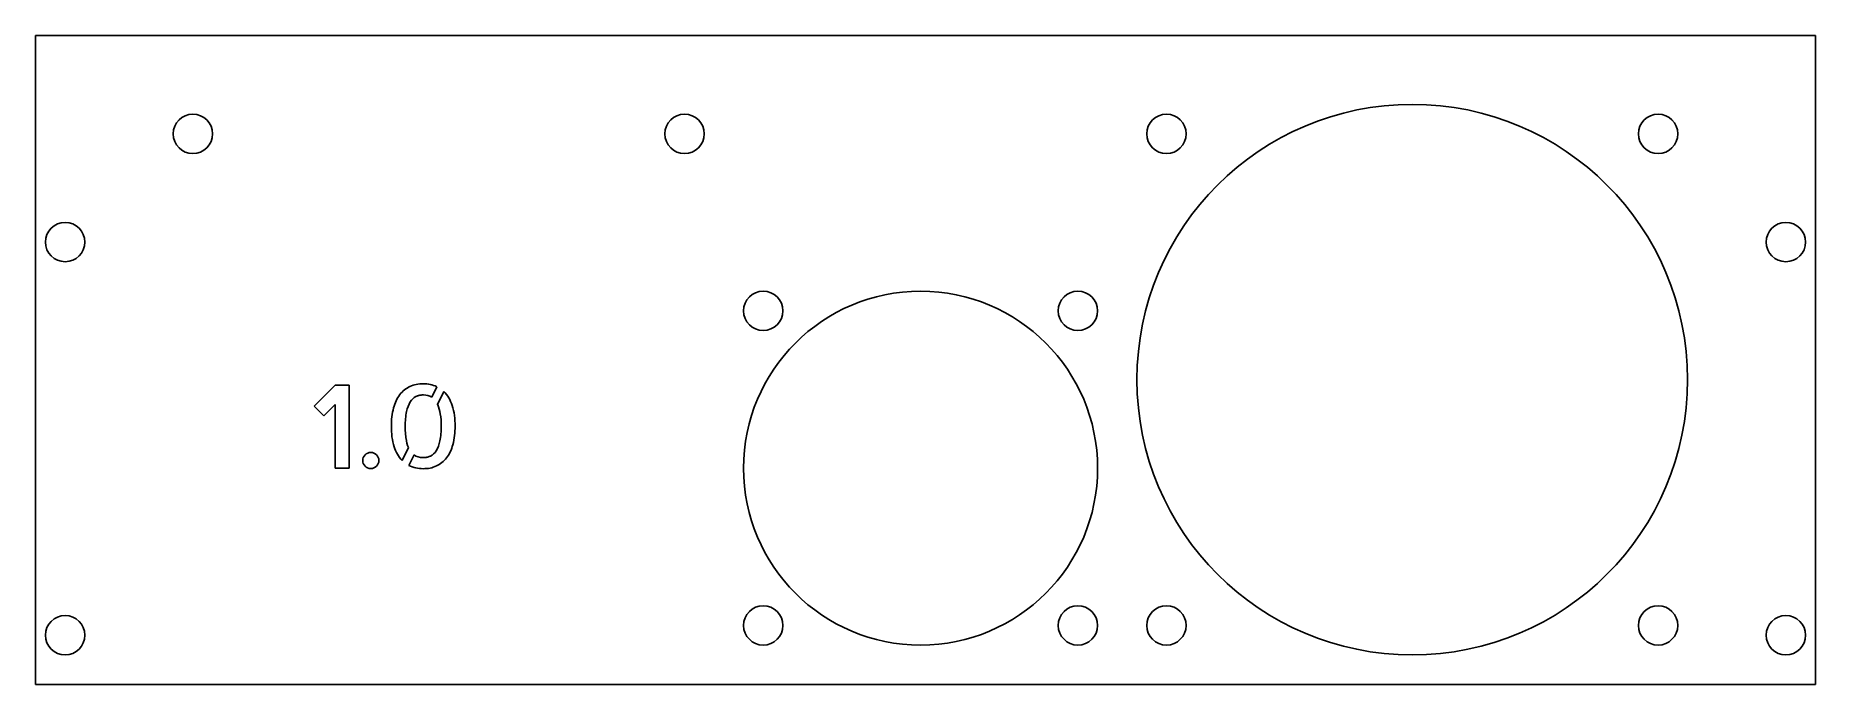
# Model space of a CAD drawing. Extents: x 6 to 187, y -1 to 65.
import ezdxf

# ---------------------------------------------------------------- set-up
doc = ezdxf.new("R2010")
doc.units = 0
doc.layers.add('Body006', color=7, linetype='CONTINUOUS')

msp = doc.modelspace()

# ---------------------------------------------------------------- linework, layer by layer
at = {"layer": 'Body006'}
for p, q in [((6, 65, 7), (6, 65, 8)), ((6, 65, 7), (6, -1, 7)), ((6, 65, 8), (6, -1, 8)), ((6, 65, 7), (6, -1, 7)), ((187, 65, 7), (6, 65, 7)), ((6, 65, 8), (6, -1, 8)), ((187, 65, 8), (6, 65, 8)), ((6, 65, 7), (6, 65, 8)), ((187, 65, 7), (6, 65, 7)), ((187, 65, 8), (6, 65, 8)), ((187, 65, 7), (187, 65, 8)), ((187, -1, 7), (187, 65, 7)), ((187, -1, 8), (187, 65, 8)), ((187, -1, 7), (187, 65, 7)), ((187, -1, 8), (187, 65, 8)), ((187, 65, 7), (187, 65, 8)), ((24, 55, 8), (24, 55, 7)), ((24, 55, 8), (24, 55, 7)), ((74, 55, 8), (74, 55, 7)), ((74, 55, 8), (74, 55, 7)), ((123, 55, 8), (123, 55, 7)), ((123, 55, 8), (123, 55, 7)), ((173, 55, 8), (173, 55, 7)), ((173, 55, 8), (173, 55, 7)), ((11, 44, 8), (11, 44, 7)), ((11, 44, 8), (11, 44, 7)), ((186, 44, 8), (186, 44, 7)), ((186, 44, 8), (186, 44, 7)), ((82, 37, 8), (82, 37, 7)), ((82, 37, 8), (82, 37, 7)), ((114, 37, 8), (114, 37, 7)), ((114, 37, 8), (114, 37, 7)), ((34.3323, 27.3025, 7), (36.4752, 29.4454, 7)), ((34.3323, 27.3025, 8), (36.4752, 29.4454, 8)), ((34.3323, 27.3025, 8), (36.4752, 29.4454, 8)), ((34.3323, 27.3025, 7), (36.4752, 29.4454, 7)), ((36.4752, 29.4454, 7), (37.8732, 29.4454, 7)), ((36.4752, 29.4454, 8), (37.8732, 29.4454, 8)), ((36.4752, 29.4454, 8), (37.8732, 29.4454, 8)), ((36.4752, 29.4454, 7), (37.8732, 29.4454, 7)), ((36.4752, 29.4454, 8), (36.4752, 29.4454, 7)), ((36.4752, 29.4454, 8), (36.4752, 29.4454, 7)), ((37.8732, 29.4454, 7), (37.8732, 21, 7)), ((37.8732, 29.4454, 8), (37.8732, 21, 8)), ((37.8732, 29.4454, 8), (37.8732, 21, 8)), ((37.8732, 29.4454, 7), (37.8732, 21, 7)), ((37.8732, 29.4454, 8), (37.8732, 29.4454, 7)), ((37.8732, 29.4454, 8), (37.8732, 29.4454, 7)), ((44.0649, 29.3002, 8), (44.0649, 29.3002, 7)), ((44.0649, 29.3002, 8), (44.0649, 29.3002, 7)), ((45.4133, 29.5829, 8), (45.4133, 29.5829, 7)), ((45.4133, 29.5829, 8), (45.4133, 29.5829, 7)), ((46.7998, 29.285, 7), (46.2956, 28.2078, 7)), ((46.7998, 29.285, 8), (46.2956, 28.2078, 8)), ((46.7998, 29.285, 8), (46.2956, 28.2078, 8)), ((46.7998, 29.285, 7), (46.2956, 28.2078, 7)), ((46.7998, 29.285, 8), (46.7998, 29.285, 7)), ((46.7998, 29.285, 8), (46.7998, 29.285, 7)), ((174, 30, 8), (174, 30, 7)), ((174, 30, 8), (174, 30, 7)), ((35.3178, 26.317, 7), (34.3323, 27.3025, 7)), ((35.3178, 26.317, 8), (34.3323, 27.3025, 8)), ((34.3323, 27.3025, 8), (34.3323, 27.3025, 7)), ((35.3178, 26.317, 8), (34.3323, 27.3025, 8)), ((34.3323, 27.3025, 8), (34.3323, 27.3025, 7)), ((35.3178, 26.317, 7), (34.3323, 27.3025, 7)), ((36.4752, 27.4744, 7), (35.3178, 26.317, 7)), ((36.4752, 27.4744, 8), (35.3178, 26.317, 8)), ((36.4752, 27.4744, 8), (35.3178, 26.317, 8)), ((36.4752, 27.4744, 7), (35.3178, 26.317, 7)), ((36.4752, 21, 7), (36.4752, 27.4744, 7)), ((36.4752, 21, 8), (36.4752, 27.4744, 8)), ((36.4752, 27.4744, 8), (36.4752, 27.4744, 7)), ((36.4752, 21, 8), (36.4752, 27.4744, 8)), ((36.4752, 27.4744, 8), (36.4752, 27.4744, 7)), ((36.4752, 21, 7), (36.4752, 27.4744, 7)), ((43.0451, 28.4828, 8), (43.0451, 28.4828, 7)), ((43.0451, 28.4828, 8), (43.0451, 28.4828, 7)), ((44.0955, 27.7418, 8), (44.0955, 27.7418, 7)), ((44.0955, 27.7418, 8), (44.0955, 27.7418, 7)), ((44.6799, 28.288, 8), (44.6799, 28.288, 7)), ((44.6799, 28.288, 8), (44.6799, 28.288, 7)), ((45.4477, 28.4484, 8), (45.4477, 28.4484, 7)), ((45.4477, 28.4484, 8), (45.4477, 28.4484, 7)), ((46.2956, 28.2078, 8), (46.2956, 28.2078, 7)), ((46.2956, 28.2078, 8), (46.2956, 28.2078, 7)), ((46.8801, 27.4629, 7), (47.5103, 28.7922, 7)), ((46.8801, 27.4629, 8), (47.5103, 28.7922, 8)), ((46.8801, 27.4629, 8), (47.5103, 28.7922, 8)), ((46.8801, 27.4629, 7), (47.5103, 28.7922, 7)), ((46.8801, 27.4629, 8), (46.8801, 27.4629, 7)), ((46.8801, 27.4629, 8), (46.8801, 27.4629, 7)), ((46.8915, 27.44, 8), (46.8915, 27.44, 7)), ((46.8915, 27.44, 8), (46.8915, 27.44, 7)), ((47.5103, 28.7922, 8), (47.5103, 28.7922, 7)), ((47.5103, 28.7922, 8), (47.5103, 28.7922, 7)), ((48.3621, 27.3827, 8), (48.3621, 27.3827, 7)), ((48.3621, 27.3827, 8), (48.3621, 27.3827, 7)), ((35.3178, 26.317, 8), (35.3178, 26.317, 7)), ((35.3178, 26.317, 8), (35.3178, 26.317, 7)), ((42.4034, 27.1345, 8), (42.4034, 27.1345, 7)), ((42.4034, 27.1345, 8), (42.4034, 27.1345, 7)), ((43.7212, 26.7525, 8), (43.7212, 26.7525, 7)), ((43.7212, 26.7525, 8), (43.7212, 26.7525, 7)), ((47.1551, 26.5233, 8), (47.1551, 26.5233, 7)), ((47.1551, 26.5233, 8), (47.1551, 26.5233, 7)), ((42.1818, 25.2628, 8), (42.1818, 25.2628, 7)), ((42.1818, 25.2628, 8), (42.1818, 25.2628, 7)), ((43.5798, 25.2628, 8), (43.5798, 25.2628, 7)), ((43.5798, 25.2628, 8), (43.5798, 25.2628, 7)), ((43.6715, 24.0252, 8), (43.6715, 24.0252, 7)), ((43.6715, 24.0252, 8), (43.6715, 24.0252, 7)), ((47.1131, 23.7655, 8), (47.1131, 23.7655, 7)), ((47.1131, 23.7655, 8), (47.1131, 23.7655, 7)), ((47.2582, 25.2628, 8), (47.2582, 25.2628, 7)), ((47.2582, 25.2628, 8), (47.2582, 25.2628, 7)), ((48.6562, 25.2628, 8), (48.6562, 25.2628, 7)), ((48.6562, 25.2628, 8), (48.6562, 25.2628, 7)), ((39.2674, 21.7792, 8), (39.2674, 21.7792, 7)), ((39.2674, 21.7792, 8), (39.2674, 21.7792, 7)), ((39.508, 22.356, 8), (39.508, 22.356, 7)), ((39.508, 22.356, 8), (39.508, 22.356, 7)), ((40.081, 22.5928, 8), (40.081, 22.5928, 7)), ((40.081, 22.5928, 8), (40.081, 22.5928, 7)), ((40.6654, 22.356, 8), (40.6654, 22.356, 7)), ((40.6654, 22.356, 8), (40.6654, 22.356, 7)), ((40.906, 21.7792, 8), (40.906, 21.7792, 7)), ((40.906, 21.7792, 8), (40.906, 21.7792, 7)), ((42.4683, 23.1696, 8), (42.4683, 23.1696, 7)), ((42.4683, 23.1696, 8), (42.4683, 23.1696, 7)), ((43.9121, 23.1085, 7), (43.2819, 21.7678, 7)), ((43.9121, 23.1085, 8), (43.2819, 21.7678, 8)), ((43.9121, 23.1085, 8), (43.2819, 21.7678, 8)), ((43.9121, 23.1085, 7), (43.2819, 21.7678, 7)), ((43.2819, 21.7678, 8), (43.2819, 21.7678, 7)), ((43.2819, 21.7678, 8), (43.2819, 21.7678, 7)), ((43.9121, 23.1085, 8), (43.9121, 23.1085, 7)), ((43.9121, 23.1085, 8), (43.9121, 23.1085, 7)), ((43.9694, 21.2636, 7), (44.4851, 22.3522, 7)), ((43.9694, 21.2636, 8), (44.4851, 22.3522, 8)), ((43.9694, 21.2636, 8), (44.4851, 22.3522, 8)), ((43.9694, 21.2636, 7), (44.4851, 22.3522, 7)), ((44.4851, 22.3522, 8), (44.4851, 22.3522, 7)), ((44.4851, 22.3522, 8), (44.4851, 22.3522, 7)), ((45.3789, 22.0657, 8), (45.3789, 22.0657, 7)), ((45.3789, 22.0657, 8), (45.3789, 22.0657, 7)), ((46.1505, 22.2299, 8), (46.1505, 22.2299, 7)), ((46.1505, 22.2299, 8), (46.1505, 22.2299, 7)), ((46.7426, 22.7762, 8), (46.7426, 22.7762, 7)), ((46.7426, 22.7762, 8), (46.7426, 22.7762, 7)), ((47.7853, 22.0313, 8), (47.7853, 22.0313, 7)), ((47.7853, 22.0313, 8), (47.7853, 22.0313, 7)), ((48.4309, 23.3835, 8), (48.4309, 23.3835, 7)), ((48.4309, 23.3835, 8), (48.4309, 23.3835, 7)), ((37.8732, 21, 7), (36.4752, 21, 7)), ((37.8732, 21, 8), (36.4752, 21, 8)), ((36.4752, 21, 8), (36.4752, 21, 7)), ((37.8732, 21, 8), (36.4752, 21, 8)), ((36.4752, 21, 8), (36.4752, 21, 7)), ((37.8732, 21, 7), (36.4752, 21, 7)), ((37.8732, 21, 8), (37.8732, 21, 7)), ((37.8732, 21, 8), (37.8732, 21, 7)), ((39.5004, 21.1948, 8), (39.5004, 21.1948, 7)), ((39.5004, 21.1948, 8), (39.5004, 21.1948, 7)), ((40.081, 20.9542, 8), (40.081, 20.9542, 7)), ((40.081, 20.9542, 8), (40.081, 20.9542, 7)), ((40.6654, 21.1948, 8), (40.6654, 21.1948, 7)), ((40.6654, 21.1948, 8), (40.6654, 21.1948, 7)), ((43.9694, 21.2636, 8), (43.9694, 21.2636, 7)), ((43.9694, 21.2636, 8), (43.9694, 21.2636, 7)), ((45.4133, 20.9427, 8), (45.4133, 20.9427, 7)), ((45.4133, 20.9427, 8), (45.4133, 20.9427, 7)), ((46.7655, 21.2177, 8), (46.7655, 21.2177, 7)), ((46.7655, 21.2177, 8), (46.7655, 21.2177, 7)), ((114, 21, 8), (114, 21, 7)), ((114, 21, 8), (114, 21, 7)), ((11, 4, 8), (11, 4, 7)), ((11, 4, 8), (11, 4, 7)), ((82, 5, 8), (82, 5, 7)), ((82, 5, 8), (82, 5, 7)), ((114, 5, 8), (114, 5, 7)), ((114, 5, 8), (114, 5, 7)), ((123, 5, 8), (123, 5, 7)), ((123, 5, 8), (123, 5, 7)), ((173, 5, 8), (173, 5, 7)), ((173, 5, 8), (173, 5, 7)), ((186, 4, 8), (186, 4, 7)), ((186, 4, 8), (186, 4, 7)), ((6, -1, 7), (6, -1, 8)), ((6, -1, 7), (187, -1, 7)), ((6, -1, 8), (187, -1, 8)), ((6, -1, 7), (6, -1, 8)), ((6, -1, 7), (187, -1, 7)), ((6, -1, 8), (187, -1, 8)), ((187, -1, 7), (187, -1, 8)), ((187, -1, 7), (187, -1, 8))]:
    msp.add_line(p, q, dxfattribs=at)
for centre, radius in [((146, 30), 28), ((146, 30), 28), ((146, 30), 28), ((146, 30), 28), ((22, 55), 2), ((22, 55), 2), ((22, 55), 2), ((22, 55), 2), ((72, 55), 2), ((72, 55), 2), ((72, 55), 2), ((72, 55), 2), ((121, 55), 2), ((121, 55), 2), ((121, 55), 2), ((121, 55), 2), ((171, 55), 2), ((171, 55), 2), ((171, 55), 2), ((171, 55), 2), ((9, 44), 2), ((9, 44), 2), ((9, 44), 2), ((9, 44), 2), ((184, 44), 2), ((184, 44), 2), ((184, 44), 2), ((184, 44), 2), ((80, 37), 2), ((96, 21), 18), ((80, 37), 2), ((96, 21), 18), ((80, 37), 2), ((80, 37), 2), ((96, 21), 18), ((96, 21), 18), ((112, 37), 2), ((112, 37), 2), ((112, 37), 2), ((112, 37), 2), ((9, 4), 2), ((9, 4), 2), ((9, 4), 2), ((9, 4), 2), ((80, 5), 2), ((80, 5), 2), ((80, 5), 2), ((80, 5), 2), ((112, 5), 2), ((112, 5), 2), ((112, 5), 2), ((112, 5), 2), ((121, 5), 2), ((121, 5), 2), ((121, 5), 2), ((121, 5), 2), ((171, 5), 2), ((171, 5), 2), ((171, 5), 2), ((171, 5), 2), ((184, 4), 2), ((184, 4), 2), ((184, 4), 2), ((184, 4), 2)]:
    msp.add_circle(centre, radius, dxfattribs=at)
for points, degree in [([(44.0649, 29.3002, 7), (43.6651, 29.1155, 7), (43.3182, 28.8346, 7), (43.0451, 28.4828, 7)], 3), ([(44.0649, 29.3002, 8), (43.6651, 29.1155, 8), (43.3182, 28.8346, 8), (43.0451, 28.4828, 8)], 3), ([(44.0649, 29.3002, 8), (43.6651, 29.1155, 8), (43.3182, 28.8346, 8), (43.0451, 28.4828, 8)], 3), ([(44.0649, 29.3002, 7), (43.6651, 29.1155, 7), (43.3182, 28.8346, 7), (43.0451, 28.4828, 7)], 3), ([(45.4133, 29.5829, 7), (44.9398, 29.5836, 7), (44.4783, 29.4947, 7), (44.0649, 29.3002, 7)], 3), ([(45.4133, 29.5829, 8), (44.9398, 29.5836, 8), (44.4783, 29.4947, 8), (44.0649, 29.3002, 8)], 3), ([(45.4133, 29.5829, 8), (44.9398, 29.5836, 8), (44.4783, 29.4947, 8), (44.0649, 29.3002, 8)], 3), ([(45.4133, 29.5829, 7), (44.9398, 29.5836, 7), (44.4783, 29.4947, 7), (44.0649, 29.3002, 7)], 3), ([(46.7998, 29.285, 7), (46.3831, 29.4942, 7), (45.9048, 29.5836, 7), (45.4133, 29.5829, 7)], 3), ([(46.7998, 29.285, 8), (46.3831, 29.4942, 8), (45.9048, 29.5836, 8), (45.4133, 29.5829, 8)], 3), ([(46.7998, 29.285, 8), (46.3831, 29.4942, 8), (45.9048, 29.5836, 8), (45.4133, 29.5829, 8)], 3), ([(46.7998, 29.285, 7), (46.3831, 29.4942, 7), (45.9048, 29.5836, 7), (45.4133, 29.5829, 7)], 3), ([(43.0451, 28.4828, 7), (42.7478, 28.0986, 7), (42.5417, 27.6323, 7), (42.4034, 27.1345, 7)], 3), ([(43.0451, 28.4828, 8), (42.7478, 28.0986, 8), (42.5417, 27.6323, 8), (42.4034, 27.1345, 8)], 3), ([(43.0451, 28.4828, 8), (42.7478, 28.0986, 8), (42.5417, 27.6323, 8), (42.4034, 27.1345, 8)], 3), ([(43.0451, 28.4828, 7), (42.7478, 28.0986, 7), (42.5417, 27.6323, 7), (42.4034, 27.1345, 7)], 3), ([(43.7212, 26.7525, 7), (43.8027, 27.1227, 7), (43.9214, 27.4652, 7), (44.0955, 27.7418, 7)], 3), ([(43.7212, 26.7525, 8), (43.8027, 27.1227, 8), (43.9214, 27.4652, 8), (44.0955, 27.7418, 8)], 3), ([(43.7212, 26.7525, 8), (43.8027, 27.1227, 8), (43.9214, 27.4652, 8), (44.0955, 27.7418, 8)], 3), ([(43.7212, 26.7525, 7), (43.8027, 27.1227, 7), (43.9214, 27.4652, 7), (44.0955, 27.7418, 7)], 3), ([(44.0955, 27.7418, 7), (44.2479, 27.9872, 7), (44.4442, 28.1788, 7), (44.6799, 28.288, 7)], 3), ([(44.0955, 27.7418, 8), (44.2479, 27.9872, 8), (44.4442, 28.1788, 8), (44.6799, 28.288, 8)], 3), ([(44.0955, 27.7418, 8), (44.2479, 27.9872, 8), (44.4442, 28.1788, 8), (44.6799, 28.288, 8)], 3), ([(44.0955, 27.7418, 7), (44.2479, 27.9872, 7), (44.4442, 28.1788, 7), (44.6799, 28.288, 7)], 3), ([(44.6799, 28.288, 7), (45.0322, 28.4501, 7), (45.4477, 28.4484, 7)], 2), ([(44.6799, 28.288, 8), (45.0322, 28.4501, 8), (45.4477, 28.4484, 8)], 2), ([(44.6799, 28.288, 8), (45.0322, 28.4501, 8), (45.4477, 28.4484, 8)], 2), ([(44.6799, 28.288, 7), (45.0322, 28.4501, 7), (45.4477, 28.4484, 7)], 2), ([(45.4477, 28.4484, 7), (45.754, 28.4493, 7), (46.0441, 28.3689, 7), (46.2956, 28.2078, 7)], 3), ([(45.4477, 28.4484, 8), (45.754, 28.4493, 8), (46.0441, 28.3689, 8), (46.2956, 28.2078, 8)], 3), ([(45.4477, 28.4484, 8), (45.754, 28.4493, 8), (46.0441, 28.3689, 8), (46.2956, 28.2078, 8)], 3), ([(45.4477, 28.4484, 7), (45.754, 28.4493, 7), (46.0441, 28.3689, 7), (46.2956, 28.2078, 7)], 3), ([(46.8801, 27.4629, 7), (46.8801, 27.4515, 7), (46.8915, 27.44, 7)], 2), ([(46.8801, 27.4629, 8), (46.8801, 27.4515, 8), (46.8915, 27.44, 8)], 2), ([(46.8801, 27.4629, 8), (46.8801, 27.4515, 8), (46.8915, 27.44, 8)], 2), ([(46.8801, 27.4629, 7), (46.8801, 27.4515, 7), (46.8915, 27.44, 7)], 2), ([(46.8915, 27.44, 7), (47.0136, 27.1713, 7), (47.0979, 26.8588, 7), (47.1551, 26.5233, 7)], 3), ([(46.8915, 27.44, 8), (47.0136, 27.1713, 8), (47.0979, 26.8588, 8), (47.1551, 26.5233, 8)], 3), ([(46.8915, 27.44, 8), (47.0136, 27.1713, 8), (47.0979, 26.8588, 8), (47.1551, 26.5233, 8)], 3), ([(46.8915, 27.44, 7), (47.0136, 27.1713, 7), (47.0979, 26.8588, 7), (47.1551, 26.5233, 7)], 3), ([(48.3621, 27.3827, 7), (48.1852, 27.9237, 7), (47.908, 28.4205, 7), (47.5103, 28.7922, 7)], 3), ([(48.3621, 27.3827, 8), (48.1852, 27.9237, 8), (47.908, 28.4205, 8), (47.5103, 28.7922, 8)], 3), ([(48.3621, 27.3827, 8), (48.1852, 27.9237, 8), (47.908, 28.4205, 8), (47.5103, 28.7922, 8)], 3), ([(48.3621, 27.3827, 7), (48.1852, 27.9237, 7), (47.908, 28.4205, 7), (47.5103, 28.7922, 7)], 3), ([(48.6562, 25.2628, 7), (48.6555, 25.9944, 7), (48.5817, 26.7204, 7), (48.3621, 27.3827, 7)], 3), ([(48.6562, 25.2628, 8), (48.6555, 25.9944, 8), (48.5817, 26.7204, 8), (48.3621, 27.3827, 8)], 3), ([(48.6562, 25.2628, 8), (48.6555, 25.9944, 8), (48.5817, 26.7204, 8), (48.3621, 27.3827, 8)], 3), ([(48.6562, 25.2628, 7), (48.6555, 25.9944, 7), (48.5817, 26.7204, 7), (48.3621, 27.3827, 7)], 3), ([(42.4034, 27.1345, 7), (42.2414, 26.5435, 7), (42.1822, 25.9077, 7), (42.1818, 25.2628, 7)], 3), ([(42.4034, 27.1345, 8), (42.2414, 26.5435, 8), (42.1822, 25.9077, 8), (42.1818, 25.2628, 8)], 3), ([(42.4034, 27.1345, 8), (42.2414, 26.5435, 8), (42.1822, 25.9077, 8), (42.1818, 25.2628, 8)], 3), ([(42.4034, 27.1345, 7), (42.2414, 26.5435, 7), (42.1822, 25.9077, 7), (42.1818, 25.2628, 7)], 3), ([(43.5798, 25.2628, 7), (43.5871, 25.7851, 7), (43.6237, 26.2935, 7), (43.7212, 26.7525, 7)], 3), ([(43.5798, 25.2628, 8), (43.5871, 25.7851, 8), (43.6237, 26.2935, 8), (43.7212, 26.7525, 8)], 3), ([(43.5798, 25.2628, 8), (43.5871, 25.7851, 8), (43.6237, 26.2935, 8), (43.7212, 26.7525, 8)], 3), ([(43.5798, 25.2628, 7), (43.5871, 25.7851, 7), (43.6237, 26.2935, 7), (43.7212, 26.7525, 7)], 3), ([(47.1551, 26.5233, 7), (47.2215, 26.1316, 7), (47.251, 25.7049, 7), (47.2582, 25.2628, 7)], 3), ([(47.1551, 26.5233, 8), (47.2215, 26.1316, 8), (47.251, 25.7049, 8), (47.2582, 25.2628, 8)], 3), ([(47.1551, 26.5233, 8), (47.2215, 26.1316, 8), (47.251, 25.7049, 8), (47.2582, 25.2628, 8)], 3), ([(47.1551, 26.5233, 7), (47.2215, 26.1316, 7), (47.251, 25.7049, 7), (47.2582, 25.2628, 7)], 3), ([(42.1818, 25.2628, 7), (42.1826, 24.5399, 7), (42.2538, 23.8228, 7), (42.4683, 23.1696, 7)], 3), ([(42.1818, 25.2628, 8), (42.1826, 24.5399, 8), (42.2538, 23.8228, 8), (42.4683, 23.1696, 8)], 3), ([(42.1818, 25.2628, 8), (42.1826, 24.5399, 8), (42.2538, 23.8228, 8), (42.4683, 23.1696, 8)], 3), ([(42.1818, 25.2628, 7), (42.1826, 24.5399, 7), (42.2538, 23.8228, 7), (42.4683, 23.1696, 7)], 3), ([(43.6715, 24.0252, 7), (43.5879, 24.6105, 7), (43.5798, 25.2628, 7)], 2), ([(43.6715, 24.0252, 8), (43.5879, 24.6105, 8), (43.5798, 25.2628, 8)], 2), ([(43.6715, 24.0252, 8), (43.5879, 24.6105, 8), (43.5798, 25.2628, 8)], 2), ([(43.6715, 24.0252, 7), (43.5879, 24.6105, 7), (43.5798, 25.2628, 7)], 2), ([(43.9121, 23.1085, 7), (43.798, 23.3776, 7), (43.7215, 23.6901, 7), (43.6715, 24.0252, 7)], 3), ([(43.9121, 23.1085, 8), (43.798, 23.3776, 8), (43.7215, 23.6901, 8), (43.6715, 24.0252, 8)], 3), ([(43.9121, 23.1085, 8), (43.798, 23.3776, 8), (43.7215, 23.6901, 8), (43.6715, 24.0252, 8)], 3), ([(43.9121, 23.1085, 7), (43.798, 23.3776, 7), (43.7215, 23.6901, 7), (43.6715, 24.0252, 7)], 3), ([(47.1131, 23.7655, 7), (47.0341, 23.3942, 7), (46.9171, 23.0508, 7), (46.7426, 22.7762, 7)], 3), ([(47.1131, 23.7655, 8), (47.0341, 23.3942, 8), (46.9171, 23.0508, 8), (46.7426, 22.7762, 8)], 3), ([(47.1131, 23.7655, 8), (47.0341, 23.3942, 8), (46.9171, 23.0508, 8), (46.7426, 22.7762, 8)], 3), ([(47.1131, 23.7655, 7), (47.0341, 23.3942, 7), (46.9171, 23.0508, 7), (46.7426, 22.7762, 7)], 3), ([(47.2582, 25.2628, 7), (47.251, 24.7386, 7), (47.213, 24.2281, 7), (47.1131, 23.7655, 7)], 3), ([(47.2582, 25.2628, 8), (47.251, 24.7386, 8), (47.213, 24.2281, 8), (47.1131, 23.7655, 8)], 3), ([(47.2582, 25.2628, 8), (47.251, 24.7386, 8), (47.213, 24.2281, 8), (47.1131, 23.7655, 8)], 3), ([(47.2582, 25.2628, 7), (47.251, 24.7386, 7), (47.213, 24.2281, 7), (47.1131, 23.7655, 7)], 3), ([(48.4309, 23.3835, 7), (48.595, 23.9776, 7), (48.6559, 24.6157, 7), (48.6562, 25.2628, 7)], 3), ([(48.4309, 23.3835, 8), (48.595, 23.9776, 8), (48.6559, 24.6157, 8), (48.6562, 25.2628, 8)], 3), ([(48.4309, 23.3835, 8), (48.595, 23.9776, 8), (48.6559, 24.6157, 8), (48.6562, 25.2628, 8)], 3), ([(48.4309, 23.3835, 7), (48.595, 23.9776, 7), (48.6559, 24.6157, 7), (48.6562, 25.2628, 7)], 3), ([(39.508, 22.356, 7), (39.3484, 22.2031, 7), (39.2662, 22.0042, 7), (39.2674, 21.7792, 7)], 3), ([(39.508, 22.356, 8), (39.3484, 22.2031, 8), (39.2662, 22.0042, 8), (39.2674, 21.7792, 8)], 3), ([(39.508, 22.356, 8), (39.3484, 22.2031, 8), (39.2662, 22.0042, 8), (39.2674, 21.7792, 8)], 3), ([(39.508, 22.356, 7), (39.3484, 22.2031, 7), (39.2662, 22.0042, 7), (39.2674, 21.7792, 7)], 3), ([(39.2674, 21.7792, 7), (39.2664, 21.554, 7), (39.3457, 21.353, 7), (39.5004, 21.1948, 7)], 3), ([(39.2674, 21.7792, 8), (39.2664, 21.554, 8), (39.3457, 21.353, 8), (39.5004, 21.1948, 8)], 3), ([(39.2674, 21.7792, 8), (39.2664, 21.554, 8), (39.3457, 21.353, 8), (39.5004, 21.1948, 8)], 3), ([(39.2674, 21.7792, 7), (39.2664, 21.554, 7), (39.3457, 21.353, 7), (39.5004, 21.1948, 7)], 3), ([(40.081, 22.5928, 7), (39.8619, 22.5939, 7), (39.6652, 22.5121, 7), (39.508, 22.356, 7)], 3), ([(40.081, 22.5928, 8), (39.8619, 22.5939, 8), (39.6652, 22.5121, 8), (39.508, 22.356, 8)], 3), ([(40.081, 22.5928, 8), (39.8619, 22.5939, 8), (39.6652, 22.5121, 8), (39.508, 22.356, 8)], 3), ([(40.081, 22.5928, 7), (39.8619, 22.5939, 7), (39.6652, 22.5121, 7), (39.508, 22.356, 7)], 3), ([(40.6654, 22.356, 7), (40.5075, 22.5129, 7), (40.3064, 22.5939, 7), (40.081, 22.5928, 7)], 3), ([(40.6654, 22.356, 8), (40.5075, 22.5129, 8), (40.3064, 22.5939, 8), (40.081, 22.5928, 8)], 3), ([(40.6654, 22.356, 8), (40.5075, 22.5129, 8), (40.3064, 22.5939, 8), (40.081, 22.5928, 8)], 3), ([(40.6654, 22.356, 7), (40.5075, 22.5129, 7), (40.3064, 22.5939, 7), (40.081, 22.5928, 7)], 3), ([(40.906, 21.7792, 7), (40.9072, 22.0042, 7), (40.825, 22.2031, 7), (40.6654, 22.356, 7)], 3), ([(40.906, 21.7792, 8), (40.9072, 22.0042, 8), (40.825, 22.2031, 8), (40.6654, 22.356, 8)], 3), ([(40.906, 21.7792, 8), (40.9072, 22.0042, 8), (40.825, 22.2031, 8), (40.6654, 22.356, 8)], 3), ([(40.906, 21.7792, 7), (40.9072, 22.0042, 7), (40.825, 22.2031, 7), (40.6654, 22.356, 7)], 3), ([(40.6654, 21.1948, 7), (40.8246, 21.3525, 7), (40.9071, 21.5536, 7), (40.906, 21.7792, 7)], 3), ([(40.6654, 21.1948, 8), (40.8246, 21.3525, 8), (40.9071, 21.5536, 8), (40.906, 21.7792, 8)], 3), ([(40.6654, 21.1948, 8), (40.8246, 21.3525, 8), (40.9071, 21.5536, 8), (40.906, 21.7792, 8)], 3), ([(40.6654, 21.1948, 7), (40.8246, 21.3525, 7), (40.9071, 21.5536, 7), (40.906, 21.7792, 7)], 3), ([(42.4683, 23.1696, 7), (42.6438, 22.6386, 7), (42.9082, 22.1485, 7), (43.2819, 21.7678, 7)], 3), ([(42.4683, 23.1696, 8), (42.6438, 22.6386, 8), (42.9082, 22.1485, 8), (43.2819, 21.7678, 8)], 3), ([(42.4683, 23.1696, 8), (42.6438, 22.6386, 8), (42.9082, 22.1485, 8), (43.2819, 21.7678, 8)], 3), ([(42.4683, 23.1696, 7), (42.6438, 22.6386, 7), (42.9082, 22.1485, 7), (43.2819, 21.7678, 7)], 3), ([(45.3789, 22.0657, 7), (45.0405, 22.0643, 7), (44.7269, 22.1551, 7), (44.4851, 22.3522, 7)], 3), ([(45.3789, 22.0657, 8), (45.0405, 22.0643, 8), (44.7269, 22.1551, 8), (44.4851, 22.3522, 8)], 3), ([(45.3789, 22.0657, 8), (45.0405, 22.0643, 8), (44.7269, 22.1551, 8), (44.4851, 22.3522, 8)], 3), ([(45.3789, 22.0657, 7), (45.0405, 22.0643, 7), (44.7269, 22.1551, 7), (44.4851, 22.3522, 7)], 3), ([(46.1505, 22.2299, 7), (45.7953, 22.0642, 7), (45.3789, 22.0657, 7)], 2), ([(46.1505, 22.2299, 8), (45.7953, 22.0642, 8), (45.3789, 22.0657, 8)], 2), ([(46.1505, 22.2299, 8), (45.7953, 22.0642, 8), (45.3789, 22.0657, 8)], 2), ([(46.1505, 22.2299, 7), (45.7953, 22.0642, 7), (45.3789, 22.0657, 7)], 2), ([(46.7426, 22.7762, 7), (46.5888, 22.5334, 7), (46.3896, 22.3436, 7), (46.1505, 22.2299, 7)], 3), ([(46.7426, 22.7762, 8), (46.5888, 22.5334, 8), (46.3896, 22.3436, 8), (46.1505, 22.2299, 8)], 3), ([(46.7426, 22.7762, 8), (46.5888, 22.5334, 8), (46.3896, 22.3436, 8), (46.1505, 22.2299, 8)], 3), ([(46.7426, 22.7762, 7), (46.5888, 22.5334, 7), (46.3896, 22.3436, 7), (46.1505, 22.2299, 7)], 3), ([(46.7655, 21.2177, 7), (47.1643, 21.4006, 7), (47.5106, 21.6807, 7), (47.7853, 22.0313, 7)], 3), ([(46.7655, 21.2177, 8), (47.1643, 21.4006, 8), (47.5106, 21.6807, 8), (47.7853, 22.0313, 8)], 3), ([(46.7655, 21.2177, 8), (47.1643, 21.4006, 8), (47.5106, 21.6807, 8), (47.7853, 22.0313, 8)], 3), ([(46.7655, 21.2177, 7), (47.1643, 21.4006, 7), (47.5106, 21.6807, 7), (47.7853, 22.0313, 7)], 3), ([(47.7853, 22.0313, 7), (48.0876, 22.4148, 7), (48.2949, 22.8832, 7), (48.4309, 23.3835, 7)], 3), ([(47.7853, 22.0313, 8), (48.0876, 22.4148, 8), (48.2949, 22.8832, 8), (48.4309, 23.3835, 8)], 3), ([(47.7853, 22.0313, 8), (48.0876, 22.4148, 8), (48.2949, 22.8832, 8), (48.4309, 23.3835, 8)], 3), ([(47.7853, 22.0313, 7), (48.0876, 22.4148, 7), (48.2949, 22.8832, 7), (48.4309, 23.3835, 7)], 3), ([(39.5004, 21.1948, 7), (39.6557, 21.0354, 7), (39.8557, 20.953, 7), (40.081, 20.9542, 7)], 3), ([(39.5004, 21.1948, 8), (39.6557, 21.0354, 8), (39.8557, 20.953, 8), (40.081, 20.9542, 8)], 3), ([(39.5004, 21.1948, 8), (39.6557, 21.0354, 8), (39.8557, 20.953, 8), (40.081, 20.9542, 8)], 3), ([(39.5004, 21.1948, 7), (39.6557, 21.0354, 7), (39.8557, 20.953, 7), (40.081, 20.9542, 7)], 3), ([(40.081, 20.9542, 7), (40.3066, 20.9531, 7), (40.5077, 21.0356, 7), (40.6654, 21.1948, 7)], 3), ([(40.081, 20.9542, 8), (40.3066, 20.9531, 8), (40.5077, 21.0356, 8), (40.6654, 21.1948, 8)], 3), ([(40.081, 20.9542, 8), (40.3066, 20.9531, 8), (40.5077, 21.0356, 8), (40.6654, 21.1948, 8)], 3), ([(40.081, 20.9542, 7), (40.3066, 20.9531, 7), (40.5077, 21.0356, 7), (40.6654, 21.1948, 7)], 3), ([(43.9694, 21.2636, 7), (44.4056, 21.0404, 7), (44.9033, 20.9418, 7), (45.4133, 20.9427, 7)], 3), ([(43.9694, 21.2636, 8), (44.4056, 21.0404, 8), (44.9033, 20.9418, 8), (45.4133, 20.9427, 8)], 3), ([(43.9694, 21.2636, 8), (44.4056, 21.0404, 8), (44.9033, 20.9418, 8), (45.4133, 20.9427, 8)], 3), ([(43.9694, 21.2636, 7), (44.4056, 21.0404, 7), (44.9033, 20.9418, 7), (45.4133, 20.9427, 7)], 3), ([(45.4133, 20.9427, 7), (45.8894, 20.9421, 7), (46.3528, 21.0265, 7), (46.7655, 21.2177, 7)], 3), ([(45.4133, 20.9427, 8), (45.8894, 20.9421, 8), (46.3528, 21.0265, 8), (46.7655, 21.2177, 8)], 3), ([(45.4133, 20.9427, 8), (45.8894, 20.9421, 8), (46.3528, 21.0265, 8), (46.7655, 21.2177, 8)], 3), ([(45.4133, 20.9427, 7), (45.8894, 20.9421, 7), (46.3528, 21.0265, 7), (46.7655, 21.2177, 7)], 3)]:
    msp.add_open_spline(points, degree=degree, dxfattribs=at)

doc.saveas('drawing.dxf')
